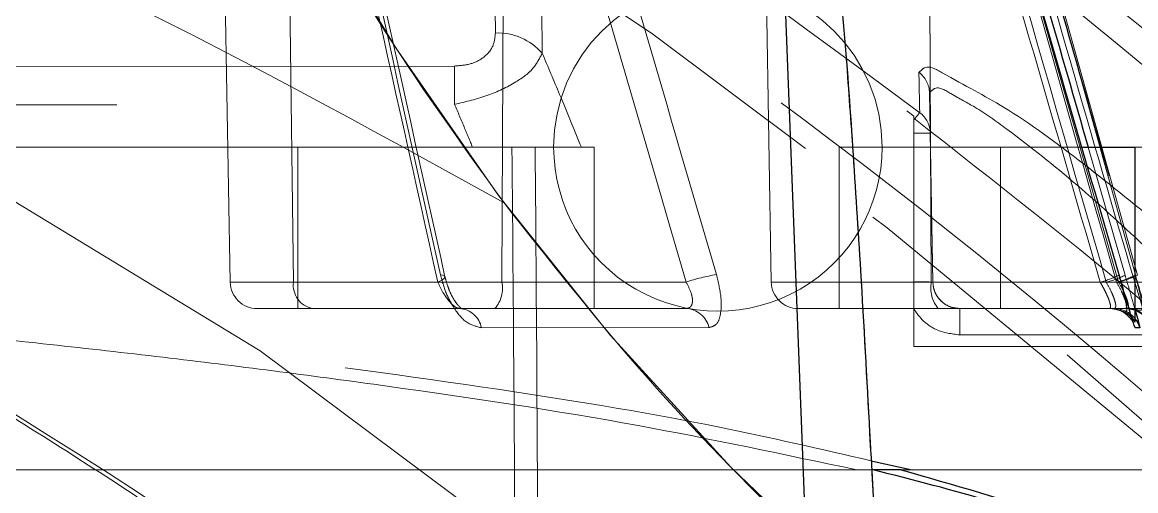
# Model space of a CAD drawing. Header units: millimetres. Extents: x 126 to 938, y 244 to 707.
# Drawn here: x 790.328 to 791.362, y 565.618 to 566.053 of the extents above; entities that cross this region are included whole.
import ezdxf

# ---------------------------------------------------------------- set-up
doc = ezdxf.new("R2010")
doc.units = ezdxf.units.MM
doc.linetypes.add('HIDDEN', pattern=[1.905, 1.27, -0.635])

msp = doc.modelspace()

# ---------------------------------------------------------------- linework, layer by layer
at = {"color": 7, "linetype": 'HIDDEN', "lineweight": 18}
for p, q in [((791.0233, 565.8118), (791.0021, 567.0229)), ((790.5209, 565.8118), (790.5009, 566.9551)), ((791.0233, 565.8118), (791.0063, 566.7869)), ((791.3633, 565.8183), (791.1866, 566.4517)), ((790.5717, 566.4481), (790.5796, 565.8118)), ((791.169, 566.4457), (791.1718, 565.8118)), ((791.169, 566.4418), (791.1718, 565.8118)), ((791.1867, 566.4478), (791.3614, 565.8184)), ((790.7758, 566.3877), (790.7732, 565.8118)), ((791.1692, 566.3856), (791.1718, 565.8118)), ((791.1693, 566.3617), (791.1718, 565.8118)), ((791.1702, 565.9876), (791.1733, 565.8118)), ((791.1555, 565.966), (791.1555, 565.9623)), ((791.1555, 565.966), (791.1555, 565.9641)), ((791.1555, 565.9641), (791.1555, 565.7518)), ((791.1555, 565.9623), (791.1555, 565.9502)), ((791.1555, 565.9502), (791.1555, 565.8119)), ((791.1733, 565.8118), (791.1709, 565.9501)), ((790.7825, 565.9373), (787.1888, 565.9373)), ((790.7458, 565.9373), (787.2238, 565.9373)), ((790.5838, 565.7873), (790.5838, 565.9373)), ((790.5838, 565.9373), (790.8588, 565.9373)), ((790.8588, 565.9373), (790.5838, 565.9373)), ((790.7458, 565.9373), (790.8469, 565.9373)), ((790.7825, 565.9373), (790.804, 565.9373)), ((790.8469, 565.9373), (790.804, 565.9373)), ((790.8588, 565.7873), (790.8588, 565.9373)), ((791.0862, 565.7873), (791.0862, 565.9373)), ((791.0862, 565.9373), (791.3132, 565.9373)), ((791.3612, 565.9373), (791.0862, 565.9373)), ((791.0862, 565.7873), (791.0862, 565.9373)), ((791.0862, 565.9373), (791.3612, 565.9373)), ((791.3612, 565.9373), (791.0862, 565.9373)), ((791.099, 565.9373), (791.0989, 565.9373)), ((791.099, 565.9373), (791.0991, 565.9373)), ((791.099, 565.9373), (791.0991, 565.9373)), ((791.2362, 565.7873), (791.2362, 565.9373)), ((791.2362, 565.9373), (791.5112, 565.9373)), ((791.5112, 565.9373), (791.2362, 565.9373)), ((791.3175, 565.9373), (791.3518, 565.8183)), ((791.3369, 565.9106), (791.3293, 565.9373)), ((791.3612, 565.7858), (791.3612, 565.9373)), ((790.5796, 565.8118), (790.5209, 565.8118)), ((790.5209, 565.8118), (790.7732, 565.8118)), ((790.7136, 565.8118), (790.5796, 565.8118)), ((790.7732, 565.8118), (790.9442, 565.8118)), ((791.1718, 565.8118), (791.0233, 565.8118)), ((791.0233, 565.8118), (791.1718, 565.8118)), ((791.1718, 565.8118), (791.0233, 565.8118)), ((791.0233, 565.8118), (791.1718, 565.8118)), ((791.1555, 565.8119), (791.1555, 565.7869)), ((791.3287, 565.8118), (791.1718, 565.8118)), ((791.1718, 565.8118), (791.3343, 565.8118)), ((791.3458, 565.8118), (791.1718, 565.8118)), ((791.1718, 565.8118), (791.3439, 565.8118)), ((791.3737, 565.8118), (791.1733, 565.8118)), ((790.5459, 565.7873), (790.5973, 565.7873)), ((790.7667, 565.7873), (790.5459, 565.7873)), ((790.5838, 565.7873), (790.8588, 565.7873)), ((790.8588, 565.7873), (790.5838, 565.7873)), ((790.5973, 565.7873), (790.7338, 565.7873)), ((790.7338, 565.7873), (790.9438, 565.7873)), ((790.737, 565.787), (790.7368, 565.787)), ((790.9438, 565.7873), (790.7667, 565.7873)), ((791.0483, 565.7873), (791.1783, 565.7873)), ((791.1783, 565.7873), (791.0483, 565.7873)), ((791.0483, 565.7873), (791.1783, 565.7873)), ((791.1783, 565.7873), (791.0483, 565.7873)), ((791.0862, 565.7873), (791.3386, 565.7873)), ((791.3401, 565.7873), (791.0862, 565.7873)), ((791.0862, 565.7873), (791.353, 565.7873)), ((791.3526, 565.7873), (791.0862, 565.7873)), ((791.1555, 565.7518), (791.1555, 565.7869)), ((791.1783, 565.7873), (791.3371, 565.7873)), ((791.3415, 565.7873), (791.1783, 565.7873)), ((791.1783, 565.7873), (791.3534, 565.7873)), ((791.3519, 565.7873), (791.1783, 565.7873)), ((791.1983, 565.7873), (791.3737, 565.7873)), ((791.1983, 565.7627), (791.1983, 565.7873)), ((791.3746, 565.7873), (791.1983, 565.7873)), ((791.2362, 565.7873), (791.4509, 565.7873)), ((791.4011, 565.7873), (791.2362, 565.7873)), ((791.3371, 565.7873), (791.3386, 565.7873)), ((791.3401, 565.7873), (791.3415, 565.7873)), ((791.3526, 565.7873), (791.3519, 565.7873)), ((791.3612, 565.7858), (791.3526, 565.7873)), ((791.353, 565.7873), (791.3612, 565.7858)), ((791.3534, 565.7873), (791.353, 565.7873)), ((790.9654, 565.7695), (790.7541, 565.7693)), ((791.1983, 565.7627), (791.3746, 565.7627)), ((791.3871, 565.7518), (791.1555, 565.7518)), ((791.1026, 565.6373), (783.5228, 565.6373)), ((791.118, 565.6373), (783.8929, 565.6373)), ((791.1541, 565.6373), (791.1026, 565.6373)), ((791.1439, 565.6373), (791.4352, 565.6373)), ((791.1541, 565.6373), (791.7655, 565.6373))]:
    msp.add_line(p, q, dxfattribs=at)
at = {"color": 7, "linetype": 'Continuous', "lineweight": 25}
for p, q in [((791.0327, 566.1579), (791.0988, 564.4373)), ((791.0991, 565.9373), (791.0991, 565.9373)), ((791.3132, 565.9373), (791.3612, 565.9373)), ((791.3612, 565.7744), (791.3612, 565.9373)), ((791.1161, 565.6457), (791.1541, 565.6373)), ((791.1439, 565.6373), (791.118, 565.6373))]:
    msp.add_line(p, q, dxfattribs=at)
at = {"color": 7, "linetype": 'HIDDEN', "lineweight": 18, "flags": 128}
for points in [[(790.7292, 566.0126), (789.543, 566.0109), (788.7755, 566.0098), (788.008, 566.0087), (787.2405, 566.0075)], [(790.7292, 565.977), (790.7292, 565.982), (790.7292, 565.987), (790.7292, 565.9918), (790.7292, 565.9965), (790.7292, 566.001), (790.7292, 566.0052), (790.7292, 566.0091), (790.7292, 566.0126)], [(787.2405, 565.9723), (789.1942, 565.9749), (790.7292, 565.977)], [(790.7161, 565.8184), (790.7181, 565.8181), (790.7195, 565.8176), (790.7202, 565.817), (790.7203, 565.8162), (790.7196, 565.8152), (790.7182, 565.8142), (790.7162, 565.813), (790.7136, 565.8118)]]:
    msp.add_lwpolyline(points, dxfattribs=at)
at = {"color": 7, "linetype": 'HIDDEN', "lineweight": 18}
for centre, radius, start, end in [((787.4737, 561.1873), 5.95, 34.63083, 88.00015), ((787.4737, 561.1872), 5.95, 37.76413, 88), ((787.4737, 561.1873), 5.9354, 39.86373, 88.00018), ((787.4737, 561.1873), 5.5, 270, 90), ((787.4737, 561.1873), 5.5, 270, 90), ((792.7737, 567.3873), 2.5, 205.1443, 266.222), ((790.9737, 565.9373), 0.1525, 0.0006, 179.9994), ((790.9737, 565.9373), 0.1525, 0.0006, 179.9994), ((790.7694, 565.9892), 0.0541, 40.5926, 92.4493), ((791.1457, 565.9871), 0.0245, 1.0849, 53.3199), ((791.3652, 565.7982), 0.2663, 140.0468, 141.9627), ((791.1464, 565.9496), 0.0245, 1.0787, 53.1453), ((791.1615, 565.7655), 0.1848, 87.1018, 91.8782), ((790.9737, 565.9373), 0.1525, 179.9984, 0.0016), ((790.9737, 565.9373), 0.1525, 179.9984, 0.0016), ((790.5459, 565.8122), 0.025, 180.9882, 270.0178), ((790.6016, 565.809), 0.0222, 172.7395, 258.7478), ((790.7447, 565.8062), 0.029, 319.2767, 11.1965), ((790.9974, 565.6545), 0.1661, 98.6586, 108.6834), ((791.0483, 565.8122), 0.025, 180.9882, 270.0178), ((791.0483, 565.8122), 0.025, 180.9882, 270.0178), ((791.163, 565.5873), 0.2247, 87.3827, 91.9275), ((791.2003, 565.8062), 0.029, 168.8261, 220.7007), ((791.2003, 565.8062), 0.029, 168.8261, 220.7007), ((791.2003, 565.8062), 0.029, 168.8261, 220.7007), ((791.2003, 565.8062), 0.029, 168.8261, 220.7007), ((791.1983, 565.8122), 0.025, 180.9882, 269.9905), ((791.3125, 565.8819), 0.0719, 283.0524, 298.0084), ((791.3166, 565.8865), 0.0768, 283.3157, 297.3179), ((791.3273, 565.8831), 0.0732, 283.0863, 297.7781), ((791.3287, 565.8848), 0.0749, 283.1778, 297.5242), ((790.7325, 565.7653), 0.022, 10.4898, 86.5651), ((790.943, 565.7643), 0.023, 13.2169, 87.9859), ((791.3371, 565.7623), 0.025, 16.2507, 89.9822), ((791.3415, 565.7623), 0.025, 37.9763, 90.0088), ((791.3519, 565.7622), 0.025, 16.3333, 89.9542), ((791.3534, 565.7622), 0.025, 16.2494, 89.9653)]:
    msp.add_arc(centre, radius, start, end, dxfattribs=at)
at = {"color": 7, "linetype": 'Continuous', "lineweight": 25}
msp.add_arc((791.3417, 565.7624), 0.0248, 16.023, 38.1055, dxfattribs=at)
at = {"color": 7, "linetype": 'HIDDEN', "lineweight": 18}
for points, knots in [([(791.6965, 565.7703), (791.5493, 565.8974), (791.2556, 566.1509), (790.7728, 566.477), (790.2922, 566.745), (789.8187, 566.9572), (789.3925, 567.1089), (788.9906, 567.2225), (788.7401, 567.2726), (788.6146, 567.2977)], [0, 0, 0, 0, 0.1673601, 0.3338775, 0.5005762, 0.6406867, 0.7801383, 0.8898367, 1, 1, 1, 1]), ([(788.6146, 567.2975), (788.706, 567.2789), (788.8887, 567.2418), (789.21, 567.1573), (789.5613, 567.044), (789.9391, 566.8931), (790.3534, 566.6966), (790.8083, 566.433), (791.2934, 566.0903), (791.5863, 565.8246), (791.7331, 565.6913)], [0, 0, 0, 0, 0.078731, 0.157201, 0.280117, 0.389902, 0.500153, 0.66664, 0.832875, 1, 1, 1, 1]), ([(787.4737, 567.1453), (787.6724, 567.1397), (788.0695, 567.1285), (788.6619, 567.0388), (789.2445, 566.8939), (789.8037, 566.6906), (790.3243, 566.44), (790.8041, 566.1497), (791.2475, 565.8222), (791.6583, 565.4559), (792.0355, 565.0511), (792.3756, 564.6108), (792.6746, 564.138), (792.9277, 563.6398), (793.1333, 563.1205), (793.2884, 562.5847), (793.3964, 562.037), (793.4248, 561.6666), (793.439, 561.4814)], [0, 0, 0, 0, 0.065634, 0.131204, 0.197553, 0.263794, 0.32746, 0.388217, 0.448865, 0.509412, 0.569867, 0.631476, 0.693011, 0.754485, 0.815912, 0.877298, 0.938658, 1, 1, 1, 1]), ([(791.1611, 565.9692), (791.0207, 566.073), (790.741, 566.2799), (790.2894, 566.5414), (789.8194, 566.7686), (789.4909, 566.8842), (789.3261, 566.9422)], [0, 0, 0, 0, 0.250776, 0.499783, 0.748912, 1, 1, 1, 1]), ([(789.4766, 566.8654), (789.5221, 566.8496), (789.6261, 566.8137), (789.7964, 566.7478), (789.9448, 566.6846), (790.0582, 566.6327), (790.1263, 566.6004), (790.1896, 566.5693), (790.2481, 566.5397), (790.302, 566.5116), (790.4247, 566.4461), (790.6031, 566.3442), (790.8223, 566.2049), (791.0024, 566.0808), (791.1081, 566.0015), (791.1555, 565.966)], [0, 0, 0, 0, 0.075585, 0.17246, 0.286401, 0.328476, 0.367914, 0.404754, 0.439024, 0.470756, 0.500009, 0.657148, 0.792827, 0.907103, 1, 1, 1, 1]), ([(790.7161, 565.8184), (790.6898, 565.9372), (790.6429, 566.1494), (790.5954, 566.3614), (790.5745, 566.4547)], [0, 0, 0, 0, 0.56008, 1, 1, 1, 1]), ([(790.7203, 565.8165), (790.6991, 565.9125), (790.6521, 566.1247), (790.6045, 566.3367), (790.5785, 566.4528)], [0, 0, 0, 0, 0.452561, 1, 1, 1, 1]), ([(790.5717, 566.4481), (790.5983, 566.3293), (790.6459, 566.1173), (790.6929, 565.9052), (790.7136, 565.8118)], [0, 0, 0, 0, 0.559924, 1, 1, 1, 1]), ([(791.169, 566.4457), (791.2012, 566.3271), (791.2587, 566.1155), (791.3192, 565.9046), (791.3458, 565.8118)], [0, 0, 0, 0, 0.560033, 1, 1, 1, 1]), ([(791.3439, 565.8118), (791.3103, 565.9292), (791.2504, 566.1387), (791.1939, 566.3492), (791.169, 566.4418)], [0, 0, 0, 0, 0.559962, 1, 1, 1, 1]), ([(791.1022, 565.0888), (791.0532, 565.1332), (790.9512, 565.2256), (790.8294, 565.3251), (790.7419, 565.3933), (790.6943, 565.4294), (790.6454, 565.4657), (790.5952, 565.502), (790.5438, 565.5383), (790.4872, 565.5772), (790.42, 565.622), (790.3362, 565.6758), (790.2339, 565.7387), (790.1122, 565.8093), (789.9706, 565.8862), (789.7826, 565.9805), (789.5602, 566.0801), (789.3166, 566.1748), (789.076, 566.2559), (788.8346, 566.325), (788.5808, 566.386), (788.4111, 566.4163), (788.3242, 566.4318)], [0, 0, 0, 0, 0.063464, 0.131924, 0.150679, 0.169777, 0.189216, 0.208995, 0.229119, 0.249583, 0.274804, 0.3066, 0.344972, 0.389911, 0.441413, 0.499473, 0.591455, 0.674908, 0.749852, 0.834802, 0.915458, 1, 1, 1, 1]), ([(788.3708, 566.423), (788.5206, 566.3945), (788.8428, 566.3333), (789.3234, 566.1808), (789.8095, 565.9787), (790.2723, 565.728), (790.7104, 565.4357), (790.9744, 565.2051), (791.1064, 565.0898)], [0, 0, 0, 0, 0.148182, 0.318687, 0.489139, 0.659478, 0.829731, 1, 1, 1, 1]), ([(790.804, 566.3946), (790.8355, 566.2871), (790.8917, 566.0951), (790.9477, 565.9032), (790.9724, 565.8187)], [0, 0, 0, 0, 0.559997, 1, 1, 1, 1]), ([(790.9442, 565.8118), (790.9128, 565.9193), (790.8567, 566.1113), (790.8005, 566.3032), (790.7758, 566.3877)], [0, 0, 0, 0, 0.560004, 1, 1, 1, 1]), ([(791.3343, 565.8118), (791.3033, 565.9189), (791.2481, 566.1101), (791.1934, 566.3014), (791.1692, 566.3856)], [0, 0, 0, 0, 0.55999, 1, 1, 1, 1]), ([(791.1693, 566.3617), (791.199, 566.259), (791.252, 566.0757), (791.3053, 565.8924), (791.3287, 565.8118)], [0, 0, 0, 0, 0.560002, 1, 1, 1, 1]), ([(791.2141, 566.329), (791.2377, 566.2428), (791.2806, 566.0861), (791.3418, 565.8752), (791.3849, 565.7309), (791.4076, 565.6569), (791.4136, 565.6373)], [0, 0, 0, 0, 0.372479, 0.677123, 0.914597, 1, 1, 1, 1]), ([(789.8335, 566.3115), (789.9284, 566.2776), (790.1152, 566.2111), (790.4327, 566.0749), (790.6465, 565.9566), (790.7751, 565.8854)], [0, 0, 0, 0, 0.292194, 0.574443, 1, 1, 1, 1]), ([(790.5298, 566.285), (790.5706, 566.2073), (790.6433, 566.0685), (790.7348, 565.9414), (790.7751, 565.8854)], [0, 0, 0, 0, 0.5599865, 1, 1, 1, 1]), ([(791.0843, 566.1158), (791.0868, 566.0898), (791.0893, 566.0633), (791.092, 566.0329), (791.0942, 565.9993), (791.0967, 565.9663), (791.0989, 565.9373)], [0, 0, 0, 0, 0.437034, 0.44542, 0.511685, 1, 1, 1, 1]), ([(790.7668, 566.0757), (790.7669, 566.0697), (790.767, 566.0589), (790.7671, 566.0481), (790.7671, 566.0433)], [0, 0, 0, 0, 0.557616, 1, 1, 1, 1]), ([(790.8106, 566.0244), (790.8105, 566.0333), (790.8103, 566.0492), (790.8102, 566.065), (790.8101, 566.0719)], [0, 0, 0, 0, 0.563668, 1, 1, 1, 1]), ([(790.7671, 566.0433), (790.7667, 566.0391), (790.7657, 566.0301), (790.7563, 566.0196), (790.7434, 566.0136), (790.7341, 566.013), (790.7292, 566.0126)], [0, 0, 0, 0, 0.229406, 0.488377, 0.73132, 1, 1, 1, 1]), ([(790.7292, 565.977), (790.7397, 565.9794), (790.7595, 565.9841), (790.7843, 565.9959), (790.8026, 566.0089), (790.8082, 566.0199), (790.8106, 566.0244)], [0, 0, 0, 0, 0.327893, 0.623935, 0.845459, 1, 1, 1, 1]), ([(790.8469, 565.9373), (790.8402, 565.9536), (790.8283, 565.9827), (790.816, 566.0117), (790.8106, 566.0244)], [0, 0, 0, 0, 0.560015, 1, 1, 1, 1]), ([(791.3897, 565.8601), (791.3644, 565.8808), (791.316, 565.9205), (791.2454, 565.9728), (791.1992, 565.9964), (791.1681, 566.0143), (791.1621, 566.0084), (791.1603, 566.0067)], [0, 0, 0, 0, 0.355046, 0.679805, 0.915091, 0.975425, 1, 1, 1, 1]), ([(791.1603, 566.0067), (791.1605, 565.9997), (791.1607, 565.9872), (791.161, 565.9747), (791.1611, 565.9692)], [0, 0, 0, 0, 0.560575, 1, 1, 1, 1]), ([(791.1702, 565.9876), (791.1718, 565.9893), (791.1772, 565.9951), (791.194, 565.9841), (791.2151, 565.9736), (791.2552, 565.9445), (791.3093, 565.9015), (791.3517, 565.8621), (791.3737, 565.8416)], [0, 0, 0, 0, 0.025354, 0.086486, 0.185277, 0.325744, 0.649439, 1, 1, 1, 1]), ([(791.1709, 565.9501), (791.1707, 565.9571), (791.1705, 565.9696), (791.1703, 565.9821), (791.1702, 565.9876)], [0, 0, 0, 0, 0.559447, 1, 1, 1, 1]), ([(790.7292, 565.977), (790.7323, 565.9696), (790.7379, 565.9564), (790.7434, 565.9431), (790.7458, 565.9373)], [0, 0, 0, 0, 0.559973, 1, 1, 1, 1]), ([(791.1555, 565.9641), (791.2306, 565.9053), (791.3647, 565.8003), (791.4918, 565.6871), (791.5478, 565.6373)], [0, 0, 0, 0, 0.560116, 1, 1, 1, 1]), ([(790.7825, 565.9373), (790.7832, 565.8539), (790.7847, 565.6808), (790.7862, 565.4158), (790.7887, 565.1452), (790.7894, 564.9644), (790.7898, 564.8755)], [0, 0, 0, 0, 0.235509, 0.489159, 0.748682, 1, 1, 1, 1]), ([(790.8106, 564.8684), (790.8102, 564.9584), (790.8095, 565.141), (790.8071, 565.4138), (790.806, 565.6802), (790.8047, 565.8538), (790.804, 565.9373)], [0, 0, 0, 0, 0.252534, 0.512627, 0.765753, 1, 1, 1, 1]), ([(791.099, 565.9373), (791.1019, 565.8927), (791.1085, 565.788), (791.1169, 565.6334), (791.1255, 565.465), (791.134, 565.29), (791.144, 565.0763), (791.1553, 564.8258), (791.1677, 564.5435), (791.1804, 564.2523), (791.1929, 563.9658), (791.2014, 563.7779), (791.2055, 563.6873)], [0, 0, 0, 0, 0.059435, 0.139719, 0.206189, 0.284032, 0.373083, 0.491058, 0.618053, 0.749438, 0.879161, 1, 1, 1, 1]), ([(790.7751, 565.8854), (790.8161, 565.8334), (790.898, 565.7293), (791.0365, 565.5863), (791.1845, 565.453), (791.2919, 565.3746), (791.3455, 565.3354)], [0, 0, 0, 0, 0.249832, 0.499139, 0.749609, 1, 1, 1, 1]), ([(788.7283, 565.8714), (788.8625, 565.866), (789.1241, 565.8555), (789.5042, 565.835), (789.8597, 565.811), (790.1873, 565.7833), (790.4832, 565.7518), (790.7425, 565.7171), (790.95, 565.6842), (791.0692, 565.6565), (791.1161, 565.6457)], [0, 0, 0, 0, 0.167831, 0.32709, 0.475471, 0.612978, 0.737791, 0.847142, 0.939855, 1, 1, 1, 1]), ([(791.1026, 565.6373), (791.0351, 565.6516), (790.8906, 565.6824), (790.7114, 565.7092), (790.5662, 565.7288), (790.4641, 565.7414), (790.3596, 565.7533), (790.2535, 565.7644), (790.1459, 565.7749), (790.037, 565.7847), (789.9271, 565.7939), (789.8166, 565.8025), (789.7057, 565.8105), (789.5949, 565.8179), (789.4249, 565.8284), (789.2074, 565.8403), (788.9555, 565.8527), (788.7996, 565.8585), (788.7284, 565.8611)], [0, 0, 0, 0, 0.086735, 0.185547, 0.227616, 0.270799, 0.314884, 0.35966, 0.404931, 0.450775, 0.497009, 0.543492, 0.590086, 0.636657, 0.683077, 0.80406, 0.910468, 1, 1, 1, 1]), ([(790.7136, 565.8118), (790.7151, 565.8086), (790.7173, 565.8039), (790.7209, 565.7983), (790.7236, 565.7947), (790.7262, 565.7917), (790.7289, 565.7893), (790.7313, 565.7877), (790.733, 565.7874), (790.7338, 565.7873)], [0, 0, 0, 0, 0.328226, 0.475886, 0.607387, 0.734694, 0.844143, 0.932349, 1, 1, 1, 1]), ([(790.7541, 565.7693), (790.7497, 565.7705), (790.7393, 565.7733), (790.729, 565.7866), (790.7206, 565.8018), (790.7176, 565.8128), (790.7161, 565.8184)], [0, 0, 0, 0, 0.20406, 0.480701, 0.735868, 1, 1, 1, 1]), ([(790.7368, 565.787), (790.7365, 565.787), (790.7356, 565.7869), (790.734, 565.7888), (790.7315, 565.7912), (790.7286, 565.7955), (790.7254, 565.8012), (790.7225, 565.8085), (790.7211, 565.8139), (790.7203, 565.8168)], [0, 0, 0, 0, 0.019097, 0.080623, 0.183284, 0.329397, 0.518768, 0.74506, 1, 1, 1, 1]), ([(790.9438, 565.7873), (790.9447, 565.7873), (790.9465, 565.7875), (790.9488, 565.7892), (790.95, 565.7918), (790.9503, 565.7964), (790.9486, 565.8034), (790.9458, 565.8087), (790.9442, 565.8118)], [0, 0, 0, 0, 0.0959382, 0.1817718, 0.2741458, 0.3849639, 0.6400189, 1, 1, 1, 1]), ([(790.9724, 565.8187), (790.974, 565.8118), (790.9771, 565.7993), (790.977, 565.7838), (790.9733, 565.7719), (790.9678, 565.7702), (790.9654, 565.7695)], [0, 0, 0, 0, 0.385682, 0.697991, 0.869301, 1, 1, 1, 1]), ([(791.1983, 565.7873), (791.1957, 565.7875), (791.1901, 565.788), (791.1835, 565.7917), (791.1789, 565.7962), (791.1759, 565.8006), (791.1738, 565.806), (791.1735, 565.8098), (791.1733, 565.8118)], [0, 0, 0, 0, 0.199848, 0.432942, 0.562213, 0.699965, 0.845797, 1, 1, 1, 1]), ([(791.3287, 565.8118), (791.3296, 565.8102), (791.3314, 565.807), (791.3337, 565.8024), (791.3356, 565.7983), (791.337, 565.7948), (791.3379, 565.7918), (791.3383, 565.7896), (791.3383, 565.7877), (791.3374, 565.7874), (791.3371, 565.7873)], [0, 0, 0, 0, 0.20941, 0.399815, 0.565805, 0.704369, 0.820701, 0.907233, 0.962434, 1, 1, 1, 1]), ([(791.3415, 565.7873), (791.3419, 565.7874), (791.3428, 565.7876), (791.3432, 565.7894), (791.343, 565.7916), (791.3422, 565.7948), (791.3408, 565.7986), (791.3383, 565.8045), (791.3359, 565.8088), (791.3343, 565.8118)], [0, 0, 0, 0, 0.042482, 0.093295, 0.179014, 0.298244, 0.447744, 0.626328, 1, 1, 1, 1]), ([(791.3519, 565.7873), (791.3523, 565.7874), (791.3531, 565.7876), (791.3533, 565.7895), (791.3529, 565.7917), (791.352, 565.7949), (791.3505, 565.7986), (791.3479, 565.8045), (791.3455, 565.8089), (791.3439, 565.8118)], [0, 0, 0, 0, 0.037856, 0.087961, 0.175071, 0.2968, 0.447002, 0.626244, 1, 1, 1, 1]), ([(791.3458, 565.8118), (791.3474, 565.8088), (791.3498, 565.8045), (791.3524, 565.7986), (791.3538, 565.7948), (791.3547, 565.7917), (791.355, 565.7894), (791.3547, 565.7876), (791.3538, 565.7874), (791.3534, 565.7873)], [0, 0, 0, 0, 0.37429, 0.552893, 0.702446, 0.823113, 0.909714, 0.959895, 1, 1, 1, 1]), ([(791.3499, 565.7845), (791.3503, 565.7843), (791.3513, 565.7839), (791.3536, 565.7846), (791.3531, 565.7891), (791.3521, 565.7951), (791.3494, 565.8055), (791.3473, 565.8135), (791.346, 565.8181)], [0, 0, 0, 0, 0.03635, 0.083326, 0.162954, 0.334194, 0.615638, 1, 1, 1, 1]), ([(791.3518, 565.8183), (791.3538, 565.8114), (791.3568, 565.8011), (791.3597, 565.7908), (791.3606, 565.7875)], [0, 0, 0, 0, 0.674165, 1, 1, 1, 1]), ([(791.3528, 565.7877), (791.3543, 565.7876), (791.3572, 565.7874), (791.3612, 565.7865), (791.3642, 565.7856), (791.3675, 565.7856), (791.3681, 565.7899), (791.3668, 565.7956), (791.3646, 565.8057), (791.3624, 565.8135), (791.3612, 565.818)], [0, 0, 0, 0, 0.095284, 0.184183, 0.25618, 0.3031, 0.359622, 0.484072, 0.698725, 1, 1, 1, 1]), ([(791.3614, 565.8184), (791.3634, 565.8114), (791.3671, 565.7988), (791.3716, 565.7834), (791.3744, 565.774), (791.3756, 565.7702), (791.3759, 565.7693)], [0, 0, 0, 0, 0.421932, 0.769758, 0.941305, 1, 1, 1, 1]), ([(791.1555, 565.7869), (791.1582, 565.783), (791.1639, 565.7753), (791.1784, 565.7653), (791.1908, 565.7637), (791.1983, 565.7627)], [0, 0, 0, 0, 0.276623, 0.562737, 1, 1, 1, 1]), ([(791.3386, 565.7873), (791.3448, 565.786), (791.354, 565.7842), (791.3594, 565.7768), (791.3612, 565.7744)], [0, 0, 0, 0, 0.671896, 1, 1, 1, 1]), ([(791.3612, 565.7744), (791.3608, 565.7752), (791.36, 565.7766), (791.3583, 565.779), (791.353, 565.7847), (791.3459, 565.7861), (791.3401, 565.7873)], [0, 0, 0, 0, 0.108238, 0.185982, 0.343809, 1, 1, 1, 1]), ([(791.3409, 565.787), (791.3423, 565.7867), (791.3448, 565.7862), (791.3478, 565.7851), (791.3494, 565.7846), (791.3499, 565.7845)], [0, 0, 0, 0, 0.439925, 0.83932, 1, 1, 1, 1])]:
    msp.add_open_spline(points, degree=3, knots=knots, dxfattribs=at)
at = {"color": 7, "linetype": 'Continuous', "lineweight": 25}
for points, knots in [([(791.3293, 565.9373), (791.3267, 565.9462), (791.2983, 566.045), (791.2401, 566.2547), (791.1858, 566.4557), (791.1559, 566.5666)], [0, 0, 0, 0, 0.042923, 0.472117, 1, 1, 1, 1]), ([(791.194, 566.426), (791.1984, 566.4173), (791.2099, 566.3938), (791.2338, 566.3556), (791.2656, 566.3084), (791.3133, 566.2427), (791.3808, 566.1557), (791.4719, 566.0437), (791.5792, 565.9137), (791.6556, 565.8203), (791.6965, 565.7703)], [0, 0, 0, 0, 0.035488, 0.094603, 0.163271, 0.241996, 0.388801, 0.562605, 0.765537, 1, 1, 1, 1]), ([(791.1868, 566.3921), (791.2175, 566.2849), (791.2609, 566.1333), (791.3047, 565.9817), (791.3175, 565.9373)], [0, 0, 0, 0, 0.706505, 1, 1, 1, 1]), ([(791.3462, 565.8184), (791.3164, 565.921), (791.2631, 566.1042), (791.2102, 566.2875), (791.1869, 566.3682)], [0, 0, 0, 0, 0.559995, 1, 1, 1, 1]), ([(791.2352, 566.2745), (791.2396, 566.2656), (791.2631, 566.2188), (791.3396, 566.1368), (791.4534, 566.0093), (791.5988, 565.8585), (791.7017, 565.7481), (791.7562, 565.6896)], [0, 0, 0, 0, 0.038132, 0.199957, 0.422857, 0.69432, 1, 1, 1, 1]), ([(791.0991, 565.9373), (791.0965, 565.9758), (791.0926, 566.0334), (791.0868, 566.0907), (791.0849, 566.1095)], [0, 0, 0, 0, 0.671157, 1, 1, 1, 1]), ([(791.2061, 563.6873), (791.2014, 563.7901), (791.1918, 564.0028), (791.1777, 564.3253), (791.1635, 564.6487), (791.1498, 564.956), (791.1371, 565.2316), (791.1257, 565.4669), (791.1157, 565.6586), (791.1073, 565.8104), (791.1016, 565.8989), (791.0991, 565.9373)], [0, 0, 0, 0, 0.1371541, 0.2835678, 0.4299257, 0.5682763, 0.6931221, 0.7974191, 0.8819644, 0.9487975, 1, 1, 1, 1]), ([(791.3611, 565.7692), (791.3606, 565.7708), (791.3585, 565.7767), (791.3553, 565.7876), (791.3509, 565.8025), (791.3478, 565.8129), (791.3462, 565.8184)], [0, 0, 0, 0, 0.095356, 0.365268, 0.665294, 1, 1, 1, 1]), ([(791.3606, 565.7875), (791.3613, 565.7851), (791.3627, 565.78), (791.3645, 565.7739), (791.3653, 565.7702), (791.3655, 565.7692)], [0, 0, 0, 0, 0.386535, 0.845644, 1, 1, 1, 1]), ([(791.3655, 565.7692), (791.3647, 565.7692), (791.3632, 565.7692), (791.3618, 565.7692), (791.3611, 565.7692)], [0, 0, 0, 0, 0.547164, 1, 1, 1, 1]), ([(791.4291, 565.4955), (791.4272, 565.4995), (791.4233, 565.5079), (791.4135, 565.5196), (791.4006, 565.5313), (791.3842, 565.543), (791.3647, 565.5544), (791.3421, 565.5657), (791.2973, 565.5853), (791.2225, 565.6108), (791.1552, 565.6278), (791.118, 565.6373)], [0, 0, 0, 0, 0.03783, 0.079432, 0.129789, 0.187522, 0.2517, 0.323123, 0.404041, 0.671059, 1, 1, 1, 1]), ([(791.1439, 565.6373), (791.1923, 565.6234), (791.274, 565.6001), (791.3782, 565.5627), (791.4143, 565.5187), (791.428, 565.5021)], [0, 0, 0, 0, 0.474619, 0.801397, 1, 1, 1, 1])]:
    msp.add_open_spline(points, degree=3, knots=knots, dxfattribs=at)

doc.saveas('drawing.dxf')
